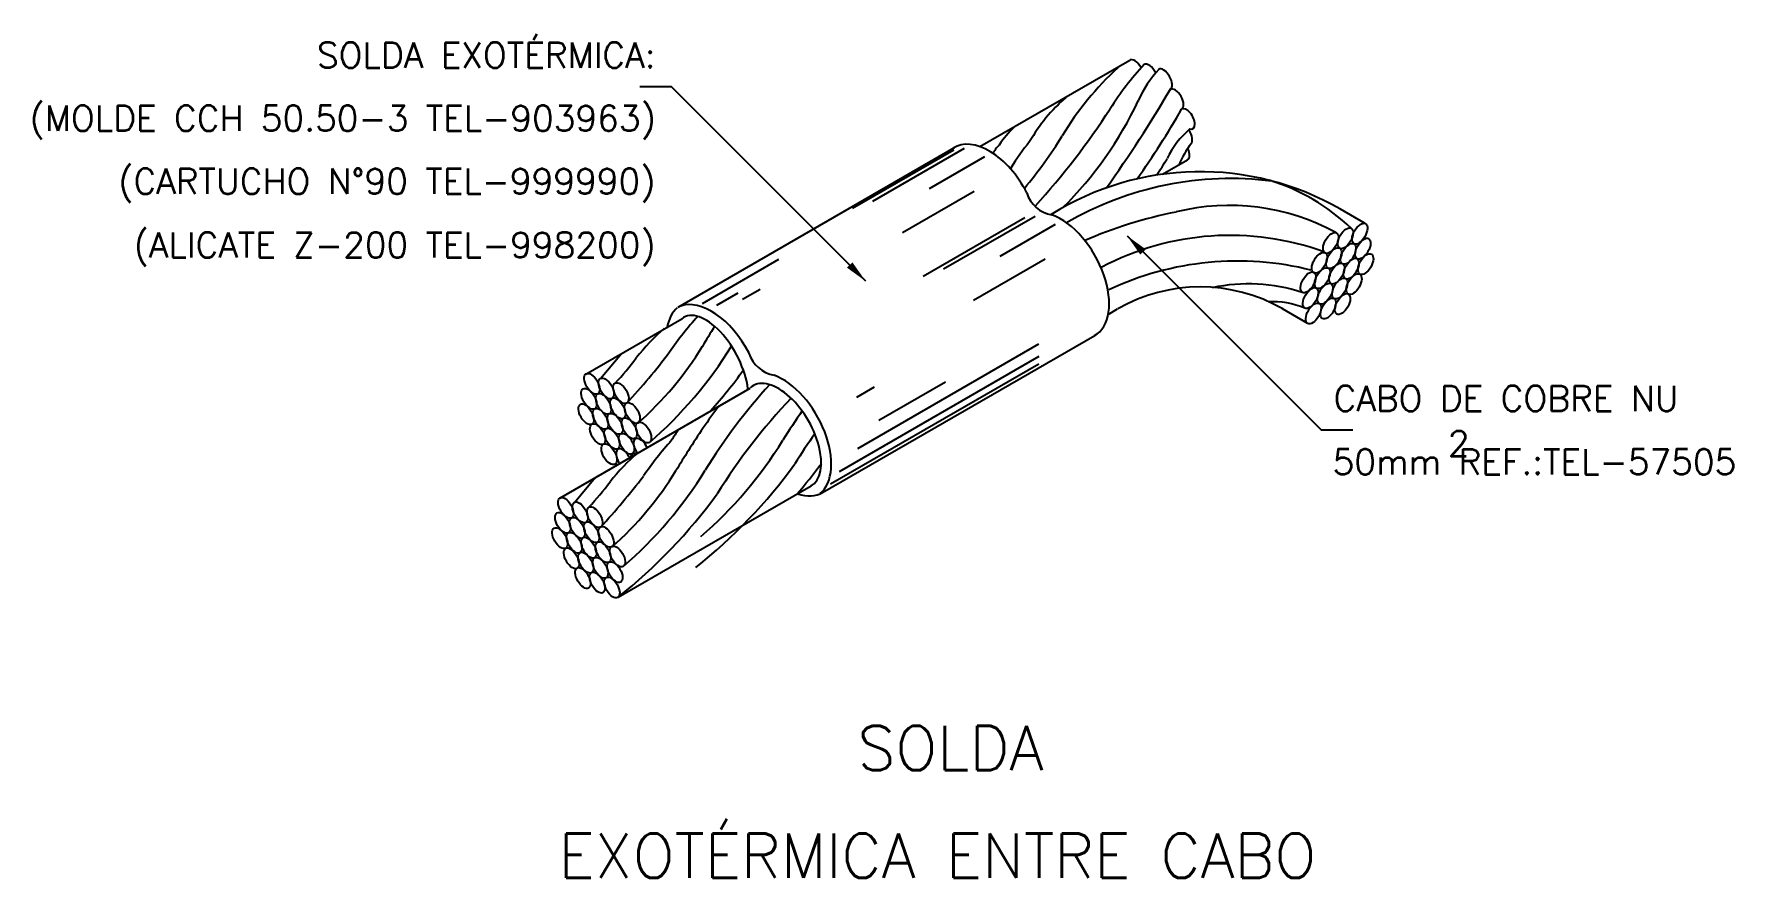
# Model space of a CAD drawing. Header units: millimetres. Extents: x -6582.2 to -6568.8, y -4772.5 to -4765.8.
import ezdxf
from ezdxf.enums import TextEntityAlignment as Align

# ---------------------------------------------------------------- set-up
doc = ezdxf.new("R2010")
doc.units = ezdxf.units.MM
doc.header["$LTSCALE"] = 10
doc.layers.add('Termotécnica', color=7, linetype='Continuous')
doc.styles.add('r140', font='romans.shx')
doc.styles.add('r80', font='romans.shx')

msp = doc.modelspace()

# ---------------------------------------------------------------- linework, layer by layer
at = {"layer": 'Termotécnica', "color": 2}
for p, q in [((-6574.739, -4766.709), (-6573.554, -4766.025)), ((-6577.175, -4766.237), (-6577.425, -4766.237)), ((-6575.64, -4767.772), (-6577.175, -4766.237)), ((-6573.296, -4766.927), (-6573.099, -4766.813)), ((-6571.695, -4767.316), (-6571.891, -4767.203)), ((-6573.576, -4767.413), (-6572.041, -4768.948)), ((-6573.726, -4768.035), (-6573.65, -4767.991)), ((-6572.152, -4768.104), (-6572.347, -4767.991)), ((-6577.851, -4768.506), (-6577.092, -4768.068)), ((-6578.057, -4769.485), (-6576.552, -4768.616)), ((-6571.791, -4768.948), (-6572.041, -4768.948)), ((-6577.595, -4770.269), (-6576.071, -4769.389))]:
    msp.add_line(p, q, dxfattribs=at)
at = {"layer": 'Termotécnica', "color": 3, "linetype": 'Continuous'}
for p, q in [((-6577.121, -4767.976), (-6574.939, -4766.716)), ((-6574.943, -4766.736), (-6575.745, -4767.198)), ((-6574.862, -4766.725), (-6575.586, -4767.143)), ((-6575.136, -4767.039), (-6574.7, -4766.787)), ((-6575.348, -4767.387), (-6574.782, -4767.061)), ((-6574.384, -4767.271), (-6575.185, -4767.734)), ((-6574.302, -4767.26), (-6575.026, -4767.678)), ((-6574.577, -4767.574), (-6574.14, -4767.322)), ((-6576.929, -4767.948), (-6576.325, -4767.599)), ((-6574.788, -4767.922), (-6574.223, -4767.596)), ((-6576.815, -4767.961), (-6576.647, -4767.864)), ((-6576.613, -4767.914), (-6576.474, -4767.834)), ((-6575.98, -4769.442), (-6573.831, -4768.201)), ((-6575.703, -4769.093), (-6574.272, -4768.267)), ((-6574.272, -4768.367), (-6575.85, -4769.278)), ((-6575.917, -4769.373), (-6574.272, -4768.424)), ((-6575.709, -4768.688), (-6575.57, -4768.607)), ((-6575.536, -4768.871), (-6575.009, -4768.567))]:
    msp.add_line(p, q, dxfattribs=at)
at = {"layer": 'Termotécnica', "color": 1}
for p, q in [((-6577.734, -4768.54), (-6577.569, -4768.343)), ((-6577.941, -4769.519), (-6577.776, -4769.322))]:
    msp.add_line(p, q, dxfattribs=at)
for centre, radius, start, end in [((-6572.037, -4767.85), 2.389, 132.407, 149.1128), ((-6571.865, -4767.544), 2.164, 136.7342, 148.4417), ((-6572.631, -4766.728), 0.937, 137.7942, 155.9968), ((-6582.242, -4760.956), 10.452, 324.4474, 329.5283), ((-6573.142, -4767.365), 1.39, 131.2403, 149.9662), ((-6576.199, -4765.063), 3.001, 314.8565, 334.6671), ((-6578.997, -4762.952), 6.319, 318.0309, 326.8115), ((-6579.099, -4763), 6.863, 324.7249, 330.178), ((-6573.733, -4767.288), 1.038, 135.0122, 145.261), ((-6573.039, -4767.751), 1.696, 140.368, 149.0793), ((-6577.4, -4764.551), 3.908, 320.4544, 327.9633), ((-6572.613, -4767.114), 0.717, 130.5057, 154.3774), ((-6574.412, -4766.874), 0.249, 134.4949, 154.6648), ((-6572.504, -4767.124), 0.715, 142.3713, 157.4842), ((-6574.104, -4766.349), 0.959, 322.3858, 331.6379), ((-6572.756, -4769.54), 2.579, 82.7698, 120.3243), ((-6572.919, -4768.514), 1.608, 46.1671, 73.1341), ((-6572.767, -4768.936), 1.762, 61.5219, 103.8438), ((-6572.499, -4770.701), 3.543, 101.2225, 113.5354), ((-6572.761, -4769.577), 2.167, 70.0169, 117.9231), ((-6572.703, -4770.005), 2.392, 75.8969, 115.1708), ((-6572.616, -4769.163), 1.37, 71.9436, 102.1442), ((-6572.427, -4768.602), 0.668, 67.5152, 93.0184), ((-6574.913, -4769.897), 2.762, 138.0219, 145.4758), ((-6575.026, -4769.368), 2.189, 145.5737, 150.4021), ((-6576.059, -4769.485), 1.78, 131.1773, 141.5135), ((-6579.214, -4767.069), 2.195, 316.6069, 323.3931), ((-6580.937, -4765.53), 4.679, 316.7715, 323.2285), ((-6579.187, -4766.908), 2.645, 311.4044, 328.5956), ((-6579.519, -4766.538), 3.317, 310.883, 328.207), ((-6580.018, -4765.986), 4.223, 318.3002, 323.9253), ((-6572.979, -4771.691), 4.617, 137.7815, 148.2998), ((-6573.111, -4771.535), 4.617, 143.0306, 148.2998), ((-6572.884, -4771.878), 4.617, 136.4404, 148.2998), ((-6572.366, -4771.455), 4.617, 144.8502, 148.2998), ((-6573.245, -4771.455), 4.617, 147.0376, 148.2998), ((-6575.12, -4770.876), 2.762, 138.0219, 145.4758), ((-6579.113, -4767.281), 3.317, 310.883, 328.207), ((-6572.271, -4771.641), 4.617, 144.7573, 148.2998), ((-6576.266, -4770.465), 1.78, 131.1773, 141.5135), ((-6575.233, -4770.347), 2.189, 145.5737, 150.4021), ((-6579.612, -4766.729), 4.223, 308.5323, 323.9253), ((-6579.394, -4766.711), 4.223, 319.4808, 323.7055), ((-6581.144, -4766.51), 4.679, 316.7715, 323.2285), ((-6579.394, -4767.887), 2.645, 311.4044, 328.5956), ((-6579.726, -4767.518), 3.317, 310.883, 328.207), ((-6579.421, -4768.048), 2.195, 316.6069, 323.3931), ((-6580.226, -4766.965), 4.223, 308.5323, 323.9253)]:
    msp.add_arc(centre, radius, start, end, dxfattribs=at)
at = {"layer": 'Termotécnica', "color": 2}
for centre, radius, start, end in [((-6572.998, -4769.124), 2.217, 60.0414, 122.0939), ((-6572.998, -4769.12), 1.303, 60, 120)]:
    msp.add_arc(centre, radius, start, end, dxfattribs=at)
at = {"layer": 'Termotécnica', "color": 3, "linetype": 'Continuous'}
for centre in [(-6574.129, -4767.001), (-6576.323, -4768.267)]:
    msp.add_arc(centre, 0.25, 196.95, 260.5585, dxfattribs=at)
at = {"layer": 'Termotécnica', "color": 2}
for centre, major_axis, ratio, start_param, end_param in [((-6573.508, -4766.104), (-0.0457, 0.0791), 0.509483, 4.692989, 6.283185), ((-6573.395, -4766.14), (-0.0457, 0.0791), 0.509483, 4.628823, 6.283185), ((-6573.28, -4766.177), (-0.0457, 0.0791), 0.509483, 3.141593, 6.283185), ((-6573.189, -4766.335), (-0.0447, 0.0783), 0.512264, 3.141593, 6.283185), ((-6573.1, -4766.49), (-0.0447, 0.077), 0.525888, 2.655075, 6.283185), ((-6573.121, -4766.612), (-0.0457, 0.0791), 0.509483, 3.262738, 4.839163), ((-6573.143, -4766.734), (-0.0457, 0.0791), 0.509483, 3.141593, 4.494178), ((-6577.415, -4769.092), (-0.0436, 0.074), 0.530005, 4.533868, 8.017355), ((-6577.553, -4769.174), (-0.0436, 0.074), 0.530005, 4.533868, 8.017355), ((-6577.438, -4769.209), (-0.0436, 0.074), 0.530005, 5.752781, 6.789377)]:
    msp.add_ellipse(centre, major_axis=major_axis, ratio=ratio, start_param=start_param, end_param=end_param, dxfattribs=at)
at = {"layer": 'Termotécnica', "color": 3, "linetype": 'Continuous'}
for centre, major_axis, ratio, start_param, end_param in [((-6574.665, -4767.191), (-0.274, 0.475), 0.579065, 4.626246, 6.316358), ((-6574.105, -4767.726), (-0.274, 0.475), 0.579065, 3.135832, 5.66517), ((-6576.827, -4768.437), (-0.274, 0.475), 0.57735, 0.107433, 0.597537), ((-6576.859, -4768.458), (-0.274, 0.475), 0.579065, 4.626246, 6.194117), ((-6576.859, -4768.458), (-0.215, 0.402), 0.493643, 4.045346, 6.3787), ((-6576.3, -4768.993), (-0.274, 0.475), 0.579065, 3.241972, 5.66517), ((-6576.254, -4768.967), (-0.274, 0.475), 0.57735, 2.556607, 3.141593)]:
    msp.add_ellipse(centre, major_axis=major_axis, ratio=ratio, start_param=start_param, end_param=end_param, dxfattribs=at)
at = {"layer": 'Termotécnica', "color": 2}
for centre, major_axis in [((-6571.738, -4767.397), (0.0457, 0.0791)), ((-6571.967, -4767.47), (0.0457, 0.0791)), ((-6571.851, -4767.433), (0.0457, 0.0791)), ((-6571.829, -4767.556), (0.0457, 0.0791)), ((-6571.713, -4767.515), (0.0457, 0.0791)), ((-6572.056, -4767.627), (0.0457, 0.0791)), ((-6571.942, -4767.59), (0.0457, 0.0791)), ((-6571.805, -4767.673), (0.0457, 0.0791)), ((-6571.691, -4767.637), (0.0457, 0.0791)), ((-6572.145, -4767.781), (0.0457, 0.0791)), ((-6572.033, -4767.748), (0.0457, 0.0791)), ((-6571.919, -4767.712), (0.0457, 0.0791)), ((-6571.895, -4767.83), (0.0457, 0.0791)), ((-6571.783, -4767.795), (0.0457, 0.0791)), ((-6572.126, -4767.905), (0.0457, 0.0791)), ((-6572.011, -4767.871), (0.0457, 0.0791)), ((-6571.873, -4767.952), (0.0457, 0.0791)), ((-6572.103, -4768.027), (0.0457, 0.0791)), ((-6571.987, -4767.988), (0.0457, 0.0791)), ((-6577.802, -4768.583), (-0.0457, 0.0791)), ((-6577.689, -4768.619), (-0.0457, 0.0791)), ((-6577.826, -4768.701), (-0.0457, 0.0791)), ((-6577.711, -4768.741), (-0.0457, 0.0791)), ((-6577.573, -4768.656), (-0.0457, 0.0791)), ((-6577.848, -4768.823), (-0.0457, 0.0791)), ((-6577.735, -4768.859), (-0.0457, 0.0791)), ((-6577.62, -4768.898), (-0.0457, 0.0791)), ((-6577.598, -4768.776), (-0.0457, 0.0791)), ((-6577.484, -4768.813), (-0.0457, 0.0791)), ((-6577.757, -4768.981), (-0.0457, 0.0791)), ((-6577.644, -4769.016), (-0.0457, 0.0791)), ((-6577.507, -4768.934), (-0.0457, 0.0791)), ((-6577.394, -4768.967), (-0.0457, 0.0791)), ((-6577.667, -4769.138), (-0.0457, 0.0791)), ((-6577.529, -4769.056), (-0.0457, 0.0791)), ((-6578.009, -4769.562), (-0.0457, 0.0791)), ((-6578.033, -4769.68), (-0.0457, 0.0791)), ((-6577.896, -4769.598), (-0.0457, 0.0791)), ((-6577.78, -4769.636), (-0.0457, 0.0791)), ((-6578.055, -4769.802), (-0.0457, 0.0791)), ((-6577.942, -4769.838), (-0.0457, 0.0791)), ((-6577.918, -4769.721), (-0.0457, 0.0791)), ((-6577.805, -4769.755), (-0.0457, 0.0791)), ((-6577.691, -4769.792), (-0.0457, 0.0791)), ((-6577.964, -4769.961), (-0.0457, 0.0791)), ((-6577.827, -4769.877), (-0.0457, 0.0791)), ((-6577.714, -4769.913), (-0.0457, 0.0791)), ((-6577.601, -4769.946), (-0.0457, 0.0791)), ((-6577.851, -4769.995), (-0.0457, 0.0791)), ((-6577.736, -4770.036), (-0.0457, 0.0791)), ((-6577.621, -4770.07), (-0.0457, 0.0791)), ((-6577.874, -4770.117), (-0.0457, 0.0791)), ((-6577.76, -4770.153), (-0.0457, 0.0791)), ((-6577.644, -4770.192), (-0.0457, 0.0791))]:
    msp.add_ellipse(centre, major_axis=major_axis, ratio=0.509483, dxfattribs=at)
at = {"layer": 'Termotécnica', "color": 3}
msp.add_ellipse((-6576.3, -4768.993), major_axis=(0.229, -0.396), ratio=0.522813, start_param=0, end_param=3.264903, dxfattribs=at)
at = {"layer": 'Termotécnica', "color": 2}
for points in [[(-6573.471, -4767.562), (-6573.428, -4767.52), (-6573.576, -4767.413)], [(-6575.745, -4767.623), (-6575.788, -4767.665), (-6575.64, -4767.772)]]:
    msp.add_solid(points, dxfattribs=at)

# ---------------------------------------------------------------- texts
at = {"layer": 'Termotécnica', "color": 2, "style": 'r80'}
for s, p in [('SOLDA EXOTÉRMICA:', (-6577.3, -4766.086)), ('(MOLDE CCH 50.50-3 TEL-903963)', (-6577.298, -4766.585)), ('(CARTUCHO N°90 TEL-999990)', (-6577.301, -4767.083)), ('(ALICATE Z-200 TEL-998200)', (-6577.299, -4767.586))]:
    msp.add_text(s, height=0.2, dxfattribs=at).set_placement(p, align=Align.RIGHT)
for s, p in [('CABO DE COBRE NU', (-6571.945, -4768.798)), ('2', (-6571.042, -4769.154)), ('50mm REF.:TEL-57505', (-6571.952, -4769.299))]:
    msp.add_text(s, height=0.2, dxfattribs=at).set_placement(p)
at = {"layer": 'Termotécnica', "color": 5, "style": 'r140'}
for s, p in [(' SOLDA ', (-6574.97, -4771.74)), ('EXOTÉRMICA ENTRE CABO', (-6575.073, -4772.591))]:
    msp.add_text(s, height=0.35, dxfattribs=at).set_placement(p, align=Align.BOTTOM_CENTER)

doc.saveas('drawing.dxf')
